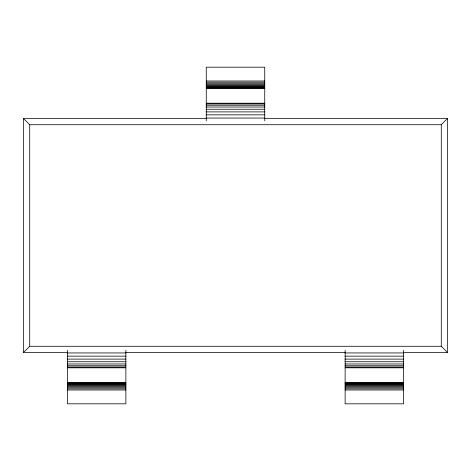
<?xml version="1.0" encoding="UTF-8"?>
<svg xmlns="http://www.w3.org/2000/svg" width="471" height="471" viewBox="0 0 471 471"><rect width="100%" height="100%" fill="white"/><g stroke="black" fill="none" stroke-linecap="round" stroke-linejoin="round"><path stroke-width="0.71" d="M67.706 352.438L23.55 352.438L29.714 346.273L29.714 124.727L23.55 118.562L206.798 118.562M447.45 118.562L447.45 352.438L441.286 346.273L441.286 124.727L447.45 118.562L264.202 118.562M206.263 81.012L264.737 81.012M206.263 82.172L264.737 82.172M206.263 83.296L264.737 83.296M206.263 84.368L264.737 84.368M206.263 85.357L264.737 85.357M206.263 86.228L264.737 86.228M206.263 86.976L264.737 86.976M206.263 87.571L264.737 87.571M206.263 88L264.737 88M206.263 88.254L264.737 88.254M206.263 103.202L264.737 103.202M206.263 103.961L264.737 103.961M206.263 105.245L264.737 105.245M206.263 107.029L264.737 107.029M206.263 109.26L264.737 109.26M206.263 111.892L264.737 111.892M206.263 114.847L264.737 114.847M206.263 118.056L264.737 118.056M29.714 124.727L441.286 124.727M29.714 346.273L441.286 346.273M125.845 352.438L345.155 352.438M403.294 352.438L447.45 352.438M67.4 352.944L125.869 352.944M345.131 352.944L403.6 352.944M67.4 356.153L125.869 356.153M345.131 356.153L403.6 356.153M67.4 359.108L125.869 359.108M345.131 359.108L403.6 359.108M67.4 361.74L125.869 361.74M345.131 361.74L403.6 361.74M67.4 363.971L125.869 363.971M345.131 363.971L403.6 363.971M67.4 365.755L125.869 365.755M345.131 365.755L403.6 365.755M67.4 367.039L125.869 367.039M345.131 367.039L403.6 367.039M67.4 367.798L125.869 367.798M345.131 367.798L403.6 367.798M67.4 382.746L125.869 382.746M345.131 382.746L403.6 382.746M67.4 383L125.869 383M345.131 383L403.6 383M67.4 383.429L125.869 383.429M345.131 383.429L403.6 383.429M67.4 384.024L125.869 384.024M345.131 384.024L403.6 384.024M67.4 384.772L125.869 384.772M345.131 384.772L403.6 384.772M67.4 385.643L125.869 385.643M345.131 385.643L403.6 385.643M67.4 386.632L125.869 386.632M345.131 386.632L403.6 386.632M67.4 387.704L125.869 387.704M345.131 387.704L403.6 387.704M67.4 388.828L125.869 388.828M345.131 388.828L403.6 388.828M67.4 389.988L125.869 389.988M345.131 389.988L403.6 389.988M403.6 350.236L403.6 403.818L345.131 403.818L345.131 350.236M264.737 120.764L264.737 67.182L206.263 67.182L206.263 120.764M125.869 350.236L125.869 403.818L67.4 403.818L67.4 350.236M23.55 118.562L23.55 352.438"/></g></svg>
